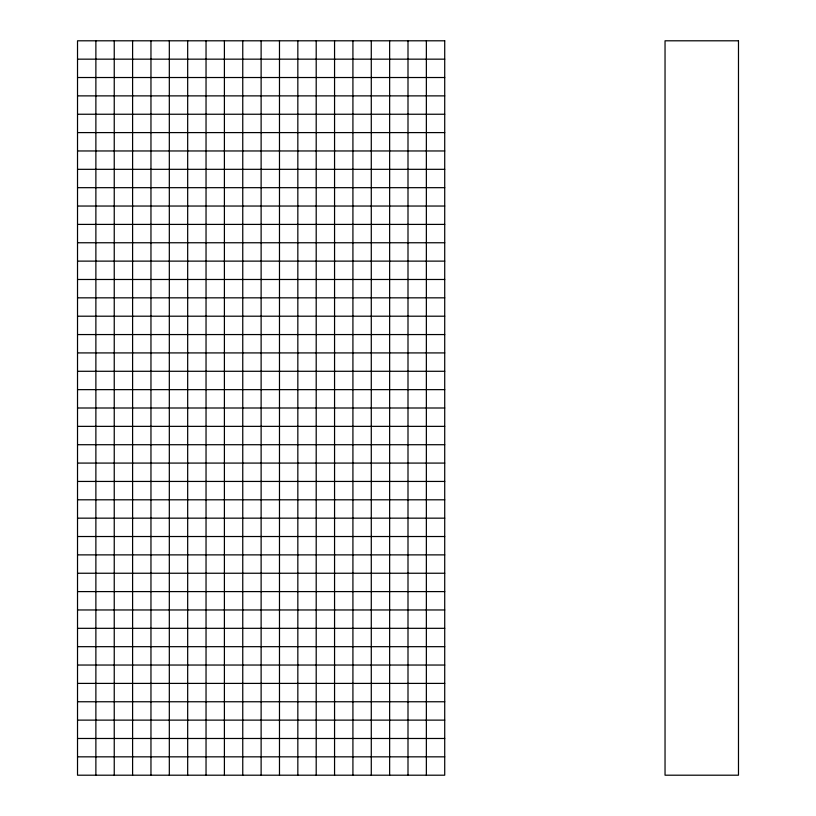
<?xml version="1.0" encoding="UTF-8"?>
<svg xmlns="http://www.w3.org/2000/svg" width="816" height="816" viewBox="0 0 816 816"><rect width="100%" height="100%" fill="white"/><g stroke="black" fill="none" stroke-linecap="round" stroke-linejoin="round"><path stroke-width="1.22" d="M77.52 59.16L444.72 59.16M77.52 77.52L444.72 77.52M77.52 95.88L444.72 95.88M77.52 114.24L444.72 114.24M77.52 132.6L444.72 132.6M77.52 150.96L444.72 150.96M77.52 169.32L444.72 169.32M77.52 187.68L444.72 187.68M77.52 206.04L444.72 206.04M77.52 224.4L444.72 224.4M77.52 242.76L444.72 242.76M77.52 261.12L444.72 261.12M77.52 279.48L444.72 279.48M77.52 297.84L444.72 297.84M77.52 316.2L444.72 316.2M77.52 334.56L444.72 334.56M77.52 352.92L444.72 352.92M77.52 371.28L444.72 371.28M77.52 389.64L444.72 389.64M77.52 408L444.72 408M77.52 426.36L444.72 426.36M77.52 444.72L444.72 444.72M77.52 463.08L444.72 463.08M77.52 481.44L444.72 481.44M77.52 499.8L444.72 499.8M77.52 518.16L444.72 518.16M77.52 536.52L444.72 536.52M77.52 554.88L444.72 554.88M77.52 573.24L444.72 573.24M77.52 591.6L444.72 591.6M77.52 609.96L444.72 609.96M77.52 628.32L444.72 628.32M77.52 646.68L444.72 646.68M77.52 665.04L444.72 665.04M77.52 683.4L444.72 683.4M77.52 701.76L444.72 701.76M77.52 720.12L444.72 720.12M77.52 738.48L444.72 738.48M77.52 756.84L444.72 756.84M426.36 40.8L426.36 775.2M408 40.8L408 775.2M389.64 40.8L389.64 775.2M371.28 40.8L371.28 775.2M352.92 40.8L352.92 775.2M334.56 40.8L334.56 775.2M316.2 40.8L316.2 775.2M297.84 40.8L297.84 775.2M279.48 40.8L279.48 775.2M261.12 40.8L261.12 775.2M242.76 40.8L242.76 775.2M224.4 40.8L224.4 775.2M206.04 40.8L206.04 775.2M187.68 40.8L187.68 775.2M169.32 40.8L169.32 775.2M150.96 40.8L150.96 775.2M132.6 40.8L132.6 775.2M114.24 40.8L114.24 775.2M95.88 40.8L95.88 775.2M444.72 40.8L77.52 40.8L77.52 775.2L444.72 775.2L444.72 40.8M738.48 40.8L665.04 40.8L665.04 775.2L738.48 775.2L738.48 40.8"/></g></svg>
